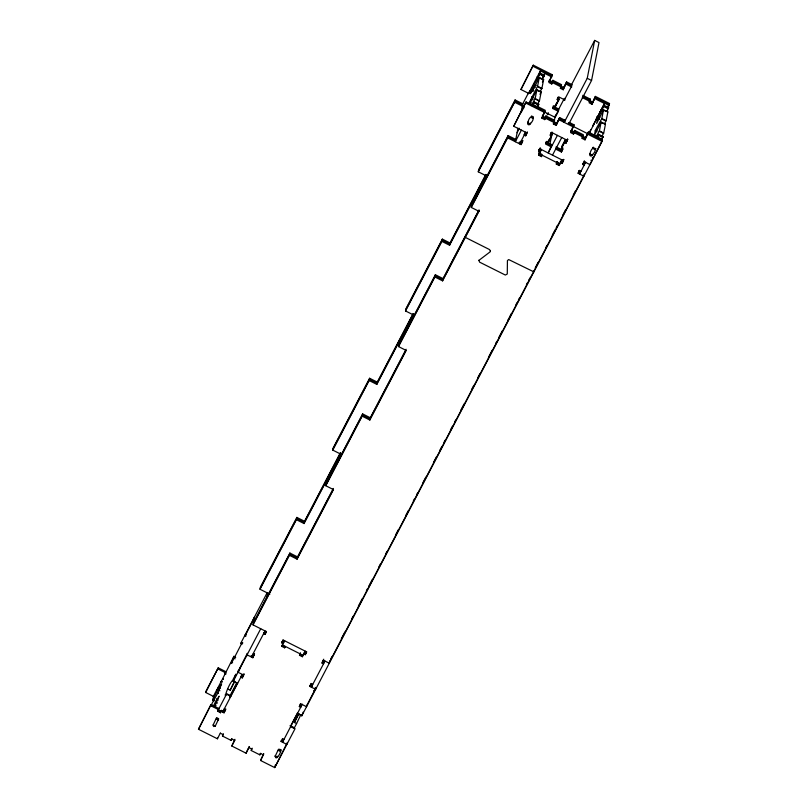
<?xml version="1.0" encoding="UTF-8"?>
<svg xmlns="http://www.w3.org/2000/svg" width="808" height="808" viewBox="0 0 808 808"><rect width="100%" height="100%" fill="white"/><g stroke="black" fill="none" stroke-linecap="round" stroke-linejoin="round"><path stroke-width="1.21" d="M234.189 679.902C231.714 678.114 224.927 694.042 225.755 695.405M235.138 658.813L234.057 658.268L242.137 642.582L242.855 642.946M218.008 700.395L216.928 699.849L217.15 698.668L217.867 699.082M220.422 688.083L219.342 687.537L219.544 686.366L212.635 700.092L214.069 700.819M531.27 102.838L530.189 102.293L529.967 103.485L536.896 89.739L541.209 91.91L539.481 100.707L537.865 103.616M533.098 91.486L532.381 91.122L532.603 89.981L533.684 90.526M534.098 270.731L533.876 271.872L508.666 259.55L507.424 260.61L507.272 274.023L505.333 275.043L479.639 262.166L478.821 260.307M478.791 260.449L490.082 251.894L490.426 250.793M263.711 753.783L260.57 760.49L274.72 767.6L295.051 728.705L290.365 726.705M592.264 154.267L592.042 155.409L589.88 154.318C591.638 143.874 599.688 147.844 592.042 155.409A1.212 1.172 11 0 1 590.416 155.904A1.212 1.172 11 0 1 589.88 154.318L589.941 154.035M220.372 733.028L217.423 738.785L198.485 729.26L211.009 704.596L219.301 708.768M214.13 696.738L205.697 692.496L205.919 691.355L218.221 667.832L225.887 671.69L224.765 674.549L224.988 673.418M198.485 729.26L211.009 704.596M205.697 692.496L218.221 667.832M211.514 705.808L211.948 703.616L218.069 692.567L221.624 683.831L219.342 687.537M212.635 700.092L214.453 695.435L213.221 697.203L213.373 696.355L216.766 689.86L217.483 690.224M217.413 690.598L216.766 689.86M216.685 690.234L221.251 681.275L222.331 681.821M216.928 699.849L219.119 696.173L214.443 707.101M221.897 682.023L221.251 681.275M221.18 681.659L233.926 656.318L235.007 656.864M221.382 710.232L220.433 712.767L217.594 711.131M217.746 710.373L220.655 711.626L220.433 712.767M216.423 717.989L213.009 725.271L213.706 726.513L215.231 726.18L218.584 719.08M218.433 709.172L218.584 708.414L218.221 709.101M215.231 726.18L215.342 725.614M218.685 708.454L218.463 709.596L210.787 705.737M217.423 738.785L217.605 737.876M224.109 709.03L225.493 710.04L224.038 712.818L218.281 709.929M224.038 712.818L225.715 708.899L225.493 710.04M231.876 738.815L231.118 740.401L222.483 736.058L222.705 734.916M222.483 736.058L223.402 733.715M245.844 636.209L245.117 635.856L245.42 634.341L246.501 634.876M239.744 667.943L240.38 668.681M246.652 632.694L245.117 635.856M245.844 656.49L246.642 656.47M253.48 621.605L252.833 620.867L253.55 621.221M242.289 677.912L243.966 673.993L242.289 677.912L240.845 677.195L241.067 676.054L242.511 676.781M252.763 621.241L254.51 616.938M263.58 633.704L265.024 634.432L266.478 631.644L253.045 624.897L253.5 622.625L289.87 553.046L297.536 556.904L297.091 559.176L289.426 555.318L289.87 553.046M269.842 594.203L260.035 589.264L260.479 586.992L296.859 517.413L304.525 521.271L304.081 523.554L296.405 519.695L296.859 517.413M231.118 740.401L231.341 739.259M246.996 751.006L249.329 746.552L246.188 753.248L231.805 746.016L234.946 739.32M231.805 746.016L234.754 740.259M251.692 655.5L251.399 657.015L265.034 630.927M252.833 657.742L254.51 653.813L252.833 657.742L247.076 654.844L247.379 653.329L238.208 671.105M266.832 597.577L267.711 593.092M265.024 634.432L266.216 631.442M246.188 753.248L246.42 752.117M260.641 753.288L259.883 754.864L251.248 750.521L251.47 749.39M251.248 750.521L252.167 748.188M259.883 754.864L260.105 753.733M282.012 641.724L283.446 642.451L283.224 643.592L281.79 642.865L282.982 639.875M281.77 646.37L281.992 645.239L284.87 646.683L284.648 647.814L281.77 646.37L284.689 640.815M260.57 760.49L263.671 753.975M297.091 559.176L333.472 489.598L325.796 485.739L326.24 483.467L362.62 413.898L370.286 417.756L369.842 420.029L362.166 416.171L362.62 413.898M304.081 523.554L340.451 453.975L332.785 450.117L333.229 447.844L369.599 378.265L377.275 382.123L376.831 384.396L369.155 380.538L369.599 378.265M280.729 749.41A1.212 1.172 11.1 0 1 280.669 750.299C281.497 752.319 275.316 762.227 275.276 755.753M274.72 767.6L287.143 742.895L286.84 744.41L281.093 741.512L281.315 740.38L283.234 741.34M278.507 749.218L275.164 756.328M277.548 756.268L277.407 757.237L275.255 756.157M281.093 741.512L282.578 738.542M299.505 655.298L299.738 654.157L302.606 655.601L302.384 656.742L299.505 655.298L300.465 652.763M283.547 741.087L282.82 740.724L282.527 742.239L302.303 704.172M340.451 453.975L340.673 452.834L304.303 522.412L296.637 518.554L260.257 588.133M305.505 653.541L304.06 652.824L303.838 653.955L305.283 654.682L306.474 651.692M299.556 705.475L301 706.192L300.778 707.333L299.334 706.606L300.526 703.616M315.211 687.446L315.938 687.81L315.635 689.325L309.888 686.436L311.08 683.437M306.838 705.202L306.545 706.717L300.788 703.829L299.334 706.606M312.343 686.002L311.615 685.639L311.322 687.154L324.968 661.065M314.484 690.598L313.686 690.608M322.291 661.984L323.735 662.712L323.503 663.853L322.069 663.126L323.261 660.136M322.069 663.126L323.745 659.207M329.725 660.964L329.28 663.237L323.523 660.338M369.842 420.029L406.212 350.45L398.546 346.592L398.99 344.319L435.361 274.74L443.036 278.598L442.592 280.871L434.916 277.013L435.361 274.74M376.831 384.396L413.201 314.817L405.525 310.959L405.98 308.686L442.35 239.118L450.016 242.976L449.571 245.248L441.905 241.39L442.35 239.118M465.549 236.249L465.317 237.39L489.517 249.561L490.395 250.934M472.529 200.626L472.751 199.485M442.592 280.871L478.962 211.302L471.286 207.444L471.741 205.161L508.111 135.593L515.948 139.531M449.571 245.248L485.951 175.669L478.275 171.811L478.72 169.539L515.1 99.96L522.928 103.899M478.962 211.302L479.184 210.161L442.814 279.74L435.138 275.881L398.768 345.45M471.286 207.444L507.666 137.865L508.111 135.593M478.275 171.811L514.645 102.232L515.1 99.96M525.695 135.805L525.917 134.663L524.483 133.946L524.261 135.077L525.695 135.805L527.149 133.017L513.726 126.27L526.079 101.939L545.036 111.474L542.703 115.928M528.765 93.445L520.938 89.506L533.28 65.175L552.217 74.7L548.885 82.547L551.763 83.992L552.914 80.315L561.54 84.658L560.388 88.335L563.267 89.779L566.6 81.931L572.135 84.719M517.989 128.199L515.332 141.723L521.402 130.128M523.766 107.979L523.917 107.222L521.009 112.787L522.766 103.818L528.826 92.223L528.533 93.738L531.391 88.032L532.119 88.385M513.726 126.27L526.079 101.939M520.938 89.506L533.28 65.175M531.391 88.032L540.734 70.165L538.926 74.922L540.138 73.063L539.996 73.912L533.876 84.961L530.311 93.698L532.603 89.981M507.666 137.865L521.089 144.612L521.554 142.349M528.836 103.475L537.583 86.224L539.31 77.427L543.622 79.598L541.895 88.395L540.279 91.304M521.089 144.612L522.766 140.693M528.018 121.957L527.796 123.099A1.212 1.172 11.1 0 0 528.331 124.674A1.212 1.172 11.1 0 0 529.957 124.18C537.603 116.615 529.553 112.645 527.796 123.099L529.957 124.18L530.179 123.038M533.745 105.797L533.896 104.949L533.129 106.191M532.765 106.363L534.482 102.05L538.795 104.222L537.673 107.151M531.199 105.676L535.169 98.536L536.896 89.739M538.077 107.979L538.3 106.838L545.259 110.332L541.875 118.17L544.754 119.614L545.945 115.958L554.581 120.301L553.854 121.695L556.732 123.139L556.258 125.402L553.389 123.957L554.359 121.432L545.703 117.089L544.976 118.473M542.693 78.992L544.471 75.285L540.875 73.478M542.532 77.901L545.047 72.336M541.875 118.17L542.097 117.029L544.996 118.483L545.723 117.099M571.933 85.86L566.378 83.073L563.469 88.638L560.59 87.193L561.338 85.81L552.692 81.457L551.965 82.85L549.087 81.406L549.309 80.265L552.187 81.709L551.763 83.992M545.602 112.534L548.4 114.352M538.582 151.662L539.047 149.399L540.491 150.116L540.027 152.379L538.582 151.662L540.259 147.743M544.754 119.614L545.945 115.958M542.168 155.217L541.441 156.611L538.572 155.166L539.017 152.894L541.885 154.338M541.441 156.611L541.663 155.479L538.795 154.025M545.844 142.935L546.067 141.794L551.824 144.683L548.198 152.985L557.419 135.35M547.046 113.261L555.207 117.362L558.358 111.332L552.601 108.444L552.834 107.302L558.58 110.191L555.409 116.211L555.631 115.079L553.389 123.957M551.349 146.955L545.602 144.056L547.056 141.269L548.491 141.996L548.955 139.733M552.601 108.444L554.066 105.656L555.5 106.383L555.924 104.091M548.491 141.996L551.642 135.966L550.208 135.239L551.42 132.26M558.651 100.354L557.217 99.626L557.439 98.485L558.873 99.212L558.651 100.354L555.5 106.383M560.388 88.335L560.813 86.052L563.691 87.496L563.267 89.779M549.874 144.42L552.278 132.199M558.853 99.202L555.702 105.232L558.873 99.212L559.075 98.061L557.641 97.344M548.713 140.865L551.884 134.845L552.116 133.704L550.672 132.977M558.358 111.332L558.783 109.05L553.036 106.151M556.258 125.402L559.641 117.574L565.166 120.352M564.671 98.334L564.327 100.101L571.115 87.123L571.64 84.466L594.668 40.4L598.991 42.572L591.557 80.477L568.519 124.533L568.862 122.766M556.308 164.085L556.752 161.812L559.631 163.256L559.187 165.529L556.308 164.085L557.257 161.56M562.631 149.036L561.661 150.884L555.894 147.985L555.672 149.116L561.419 152.015L562.873 149.227L561.439 148.51L561.903 146.248L565.055 140.218L566.499 140.935L566.024 143.198L564.59 142.481L565.055 140.218M561.419 152.015L562.853 147.894M563.772 159.56L562.317 162.347L560.863 161.61L560.641 162.751L562.075 163.479L563.509 159.358M566.024 143.198L567.701 139.279L566.246 142.067L564.812 141.339L561.661 147.369M573.761 132.956L570.862 131.502L571.115 130.371L573.983 131.815L573.518 134.078L570.64 132.633L574.023 124.806L569.6 122.584M573.518 134.078L574.71 130.431L583.346 134.764L582.154 138.421L585.022 139.865L588.406 132.037L598.233 136.986L598.011 138.118M563.752 121.574L564.721 119.715L564.206 122.372L587.244 78.305L594.668 40.4M582.154 138.421L582.619 136.158L585.497 137.602L585.022 139.865M608.131 106.858L609.283 104.656L595.143 97.536L592.234 103.101L589.355 101.657L590.305 99.132L582.76 95.334M608.172 107.575L609.515 103.515L595.365 96.404L592.032 104.252L589.153 102.808L590.305 99.132M584.335 173.932L583.891 176.205L578.134 173.306L579.356 170.326M592.032 104.252L595.365 96.404M580.013 171.791L579.578 174.033L585.709 162.065M582.75 164.499L582.972 163.357L584.406 164.085L584.184 165.226L582.75 164.499L584.386 160.772M594.234 123.27L592.769 126.048L603.273 105.727M595.637 120.342L597.314 116.423L597.142 117.271M589.88 154.318L589.961 153.944A1.212 1.172 11 0 0 591.072 154.894M604.525 123.624L606.141 120.705L607.869 111.918L603.546 109.747L601.829 118.534L595.435 130.149L594.203 135.744L601.132 122.058L605.455 124.23L603.727 133.017L602.111 135.936M607.99 107.232L604.303 105.464L597.748 118.069L596.647 123.472L603.546 109.747M593.133 147.389L592.91 148.521L595.072 149.611L595.294 148.47L596.011 148.834M600.122 111.757L601.505 109.353M593.001 148.349L593.224 147.218M591.709 160.307L590.911 160.327M592.971 158.136L592.325 157.398M595.163 149.44L595.324 148.581M601.566 140.238L603.041 136.542L598.718 134.37L597.607 137.289M596.385 136.299L599.415 130.846L601.132 122.058M589.194 133.431L604.97 102.485M297.536 713.454L301.808 715.787L602.081 141.42L602.445 139.431L601.677 140.683M606.939 111.312L608.707 107.595L607.576 108.959M233.916 656.359L231.25 663.499L234.057 658.268M237.613 683.315L233.249 681.306L235.946 674.125L233.108 679.356M301.808 715.787L303.182 712.141M228.018 689.103L230.179 690.183L234.33 681.538M294.122 728.291L296.576 723.584L294.415 722.493L295.112 720.655M296.576 723.584L300.748 714.898M275.094 765.661L275.447 764.802M544.885 73.134L543.33 76.649M604.818 103.283L603.172 107.232L604.394 105.424M295.425 719.948L298.576 713.848M213.463 705.859L217.13 698.678M542.4 82.062L543.622 79.598M532.755 105.535L534.482 102.05M539.986 94.374L541.209 91.91M537.572 106.686L538.795 104.222M597.496 136.825L598.718 134.37M601.314 140.016L603.041 136.542M229.876 695.981L236.825 682.679M539.31 77.427L532.462 91.102M607.869 111.918L604.061 110.514M605.455 124.23L601.647 122.826M333.007 448.975L369.377 379.406L377.053 383.265L413.423 313.686M405.757 309.828L442.127 240.249L449.793 244.107L486.174 174.528M478.498 170.67L514.868 101.101L522.715 105.04M260.035 589.264L296.405 519.695M332.785 450.117L369.155 380.538M405.525 310.959L441.905 241.39M267.014 593.021L240.683 643.4L242.127 644.178M304.525 521.271L340.32 452.803M377.275 382.123L413.07 313.656M450.016 242.976L485.82 174.488M245.198 635.472L254.288 618.08M253.278 623.756L289.648 554.187L297.314 558.045L333.118 489.567M326.018 484.608L362.398 415.029L370.064 418.887L405.858 350.419M471.519 206.303L507.889 136.724L515.726 140.673M253.045 624.897L289.426 555.318M325.796 485.739L362.166 416.171M398.546 346.592L434.916 277.013M517.09 132.754L519.423 128.3M297.536 556.904L333.34 488.436M370.286 417.756L406.081 349.278M443.036 278.598L478.831 210.131M217.554 711.313L226.493 694.203L230.815 696.375L229.714 697.001M233.249 681.306L260.721 628.755M230.179 690.183L234.704 681.528M550.47 78.043L552.217 74.7M549.087 81.406L552.015 75.851L533.058 66.306M222.533 711.272L222.897 710.575L222.604 712.101L242.299 674.407M230.068 697.102L237.592 682.699M524.23 134.461L525.392 132.26M525.715 132.3L519.655 143.895L520.089 141.653L522.332 142.743M552.187 81.709L552.914 80.315M521.312 143.481L522.786 140.703M525.917 134.663L527.371 131.886M542.683 115.918L545.006 111.464M547.279 114.837L548.369 112.746M557.217 99.626L558.671 96.839L564.994 100.03M563.691 87.496L566.6 81.931M557.732 111.06L564.267 98.556M539.795 148.672L538.805 150.52L540.269 151.258M281.79 642.865L283.244 640.077L306.737 651.894L305.283 654.682M539.825 151.126L540.916 149.036M283.315 642.734L284.477 640.512M538.572 155.166L541.491 149.601M550.208 135.239L551.662 132.462L567.479 140.42M556.732 123.139L559.641 117.574M550.541 136.714L552.116 133.704M284.648 647.814L285.375 646.43M550.773 146.692L551.824 144.683M551.571 145.814L550.521 147.824L551.601 145.824L545.824 142.915M552.51 155.146L561.732 137.522M561.439 148.51L564.59 142.481M572.276 128.149L574.023 124.806M570.862 131.502L573.801 125.947L568.246 123.149M566.499 140.935L567.469 139.087M561.641 150.874L562.61 149.026M566.277 142.077L567.731 139.289M589.355 101.657L590.103 100.273L582.538 96.465M573.983 131.815L574.71 130.431M573.741 132.946L574.488 131.563L583.124 135.906L582.376 137.289L585.275 138.744L588.184 133.179L602.303 140.279L589.951 164.61L584.204 161.711M302.384 656.742L305.303 651.177M559.187 165.529L562.105 159.974M562.297 162.337L563.752 159.55M562.075 163.479L563.53 160.691L540.037 148.874M585.497 137.602L588.406 132.037M589.295 132.472L590.87 129.462M607.778 106.828L609.515 103.515M309.888 686.436L311.343 683.649L312.777 684.376M578.134 173.306L579.599 170.528L581.033 171.256M323.23 662.964L324.321 660.883M282.457 741.421L282.82 740.724M311.252 686.335L311.615 685.639M290.577 726.129L297.526 712.838M584.164 164.61L585.315 162.398M294.415 722.493L298.94 713.838M330.886 658.732L332.058 656.49M341.36 638.694L344.915 631.906M351.844 618.655L353.096 616.251M358.358 606.192L359.52 603.96M359.984 603.071L362.317 598.617M366.388 590.83L367.549 588.608M368.872 586.073L372.377 579.366M378.609 567.448L380.558 563.721M385.82 553.662L386.981 551.43M395.486 535.169L398.394 529.604M405.98 515.1L408.323 510.626M413.282 501.132L414.454 498.9M416.504 494.961L417.675 492.729M422.938 482.659L425.866 477.063M433.462 462.529L436.653 456.429M439.895 450.218L441.915 446.37M443.986 442.39L445.158 440.158M450.42 430.088L452.43 426.25M454.52 422.261L455.682 420.019M460.944 409.949L464.115 403.899M471.478 389.82L473.811 385.345M477.912 377.508L479.881 373.73M488.436 357.378L492.143 350.288M495.637 343.592L496.809 341.36M498.96 337.239L502.465 330.533M507.899 320.15L509.06 317.918M509.484 317.11L511.393 313.454M515.918 304.808L517.09 302.566M518.403 300.061L519.564 297.829M526.442 284.669L527.614 282.436M528.785 280.194L529.957 277.962M535.32 267.69L536.492 265.458M536.966 264.539L538.138 262.297M545.743 247.753L546.996 245.369M552.248 235.32L553.409 233.088M553.924 232.098L555.096 229.856M556.268 227.624L557.439 225.382M562.752 215.231L565.661 209.646M573.226 195.183L575.589 190.678M306.767 705.586L315.938 687.81M329.502 662.095L584.113 175.063M544.259 76.184L539.996 73.912M539.431 100.808L535.169 98.536M608.505 108.494L604.243 106.222M603.677 133.118L599.415 130.846M530.189 102.293L529.23 104.06M597.728 137.885L598.132 137.259L601.738 139.117M543.4 76.922L544.471 75.285M240.683 643.451L242.137 642.582M225.038 695.042L226.482 694.173M276.659 756.763L275.376 755.975M587.244 78.305L591.557 80.477M540.572 70.973L544.168 72.781M605.535 103.646L609.131 105.454M544.845 73.488L551.793 76.982M566.176 84.214L571.71 87.001M594.94 98.687L604.768 103.626M540.512 74.659L544.107 76.467M604.03 106.605L607.626 108.413M589.577 100.515L592.456 101.97M552.49 82.608L561.116 86.941M582.336 97.617L589.88 101.414M537.34 76.659L538.057 77.023M537.259 77.043L537.976 77.406M539.815 78.204L542.693 79.649M534.149 84.426L536.3 85.507M537.583 86.224L541.895 88.395M599.112 117.099L599.829 117.463M601.829 118.534L606.141 120.705M538.098 86.971L541.693 88.779M601.617 118.917L605.212 120.725M534.068 86.557L535.502 87.284M597.587 118.503L599.385 119.412M533.118 87.335L534.199 87.87M536.684 90.153L539.562 91.607M530.058 90.577L530.775 90.94M529.987 90.961L530.705 91.314M531.735 96.738L533.886 97.819M596.698 129.411L597.415 129.775M535.684 99.283L539.279 101.091M599.203 131.229L602.798 133.037M531.654 98.869L533.088 99.596M595.173 130.815L596.971 131.724M530.705 99.647L531.785 100.182M534.27 102.465L537.148 103.919M599.233 135.138L602.829 136.946M534.32 102.858L537.916 104.666M599.284 135.532L602.879 137.34M534.623 105.363L538.209 107.121M529.967 103.434L530.684 103.798M564.943 121.493L559.389 118.695L556.48 124.26L553.611 122.816M573.084 126.351L587.628 133.673M525.846 103.081L544.784 112.605M559.166 119.837L573.549 127.068M587.931 134.3L602.081 141.42M542.35 115.908L545.218 117.352M514.645 102.232L522.493 106.181M545.481 118.221L554.116 122.563M574.246 132.694L582.881 137.027M531.482 115.958L533.28 116.867L532.987 118.382L530.826 117.291M550.43 134.108L551.884 134.845M556.136 146.854L561.883 149.753M561.106 160.489L562.54 161.206M521.11 141.107L522.544 141.834M578.609 171.043L580.518 172.013M519.069 142.349L521.332 143.491M578.366 172.175L580.295 173.144M539.31 153.783L559.924 164.145M556.53 162.953L559.409 164.398M254.217 618.453L254.934 618.817M263.802 632.573L265.246 633.29M282.507 644.986L303.121 655.359M252.853 654.227L254.288 654.955M251.137 655.631L253.056 656.601M310.11 685.295L312.029 686.265M233.876 656.49L235.673 657.389M231.876 662.449L232.603 662.812M239.006 671.084L238.289 670.721L237.986 672.236L243.743 675.135M235.29 675.185L236.007 675.549M217.998 668.963L225.664 672.822M225.422 673.539L226.139 673.902M233.3 681.144L236.896 682.952M298.263 713.817L301.859 715.625M222.705 678.498L223.422 678.851M222.634 678.871L223.351 679.235M219.564 686.406L220.281 686.77M218.14 687.457L218.867 687.82M226.553 693.638L230.149 695.446M290.072 725.584L293.668 727.392M218.817 690.194L219.897 690.739M217.796 693.102L218.513 693.466M212.847 699.678L214.645 700.587M216.403 702.505L217.483 703.051M282.548 738.734L283.982 739.451M215.382 705.414L216.1 705.778M222.341 710.717L224.26 711.686M216.857 717.797L218.655 718.696M279.295 749.198L281.093 750.107M213.171 724.928L215.322 726.008M220.342 733.22L223.21 734.664M231.846 739.007L234.724 740.451M249.106 747.683L251.975 749.137M260.61 753.47L263.489 754.925M596.971 118.221A1.212 1.172 11.2 0 1 597.092 117.554M528.755 123.624A1.212 1.172 11.1 0 1 527.897 122.382M218.352 720.211L216.201 719.13A1.212 1.172 11.1 0 1 217.827 718.625A1.212 1.172 11.1 0 1 218.352 720.211M280.437 751.44L278.285 750.359A1.212 1.172 11.1 0 1 279.911 749.854A1.212 1.172 11.1 0 1 280.437 751.44"/></g></svg>
